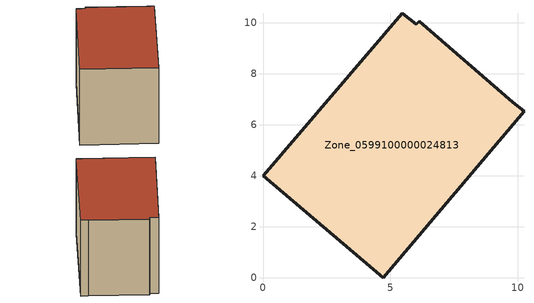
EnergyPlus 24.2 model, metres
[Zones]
Zone_0599100000024813
 floor ground (C_G): 4.72,0 0,4.01 5.47,10.38 6.01,9.94 6.12,10.05 9.8,6.88 10.24,6.53 z0
 wall outside (C_F): 0,4.01 4.72,0 10.24,6.53 9.8,6.88 6.12,10.05 6.01,9.94 5.47,10.38 0,4.01 z0:7.22
 roof outside (C_R): 9.8,6.88 6.12,10.05 6.01,9.94 5.47,10.38 0,4.01 4.72,0 10.24,6.53 z7.22
[BUILDING]
Pand.0599100000024813: North Axis=0; Terrain=City; Loads Convergence Tolerance Value=0.04; Temperature Convergence Tolerance Value=0.4; Solar Distribution=FullExterior; Maximum Number of Warmup Days=25; Minimum Number of Warmup Days=1
[Site:Location]
Rotterdam.The.Hague.AP_ZH_NLD Design_Conditions: Latitude=51.96; Longitude=4.45; Time Zone=1; Elevation=-4.5
[SITE:GROUNDTEMPERATURE:BUILDINGSURFACE]
18, 18, 18, 18, 18, 18, 18, 18, 18, 18, 18, 18
[MATERIAL] Thermal Absorptance=0.9; Solar Absorptance=0.7; Visible Absorptance=0.7
Name | Roughness | Thickness | Conductivity | Density | Specific Heat
G.TI.1946-1964 | MediumSmooth | 0.15 | 1 | 540 | 1210
F.TI.1946-1964 | Rough | 0.3 | 0.857143 | 1920 | 840
R.TI.1946-1964 | MediumRough | 0.2 | 0.277778 | 1500 | 1000
[CONSTRUCTION]
C_G: G.TI.1946-1964
C_F: F.TI.1946-1964
C_R: R.TI.1946-1964
[ZONE]
Zone_0599100000024813: Type=1; Multiplier=1; Ceiling Height=Autocalculate; Volume=Autocalculate; Floor Area=autocalculate; Part of Total Floor Area=Yes
[ZONEINFILTRATION:DESIGNFLOWRATE]
Infil_Zone_0599100000024813: Zone or ZoneList or Space or SpaceList=Zone_0599100000024813; Schedule=AlwaysOn; Design Flow Rate Calculation Method=Flow/Area; Flow Rate per Floor Area=0.003; Constant Term Coefficient=1; Temperature Term Coefficient=0; Velocity Term Coefficient=0; Velocity Squared Term Coefficient=0
[HVACTEMPLATE:ZONE:IDEALLOADSAIRSYSTEM]
Zone_0599100000024813: Maximum Heating Supply Air Temperature=50; Minimum Cooling Supply Air Temperature=13; Maximum Heating Supply Air Humidity Ratio=0.0156; Minimum Cooling Supply Air Humidity Ratio=0.0077; Heating Limit=NoLimit; Cooling Limit=NoLimit; Dehumidification Control Type=ConstantSensibleHeatRatio; Cooling Sensible Heat Ratio=0.7; Dehumidification Setpoint=60; Humidification Control Type=None; Humidification Setpoint=30; Outdoor Air Method=None; Outdoor Air Flow Rate per Person=0.00944; Outdoor Air Flow Rate per Zone Floor Area=0; Outdoor Air Flow Rate per Zone=0; Demand Controlled Ventilation Type=None; Outdoor Air Economizer Type=NoEconomizer; Heat Recovery Type=None; Sensible Heat Recovery Effectiveness=0.7; Latent Heat Recovery Effectiveness=0.65
[ZONECONTROL:THERMOSTAT]
ThermostatControl_Zone_0599100000024813: Zone or ZoneList=Zone_0599100000024813; Control Type Schedule=DualSetpointControlType; Control 1=Thermostat_Zone_0599100000024813; Temperature Difference Between Cutout And Setpoint=0
[THERMOSTATSETPOINT:DUALSETPOINT]
Thermostat_Zone_0599100000024813: Heating Setpoint Temperature Schedule=HeatingSetpoint_Zone_0599100000024813; Cooling Setpoint Temperature Schedule=CoolingSetpoint_Zone_0599100000024813
[SCHEDULE:COMPACT]
HeatingSetpoint_Zone_0599100000024813: Through: 12/31, For: AllDays, Until: 24:00, 21
CoolingSetpoint_Zone_0599100000024813: Through: 12/31, For: AllDays, Until: 24:00, 24
DualSetpointControlType: Through: 12/31, For: AllDays, Until: 24:00, 4
AlwaysOn: Through: 12/31, For: AllDays, Until: 24:00, 1
